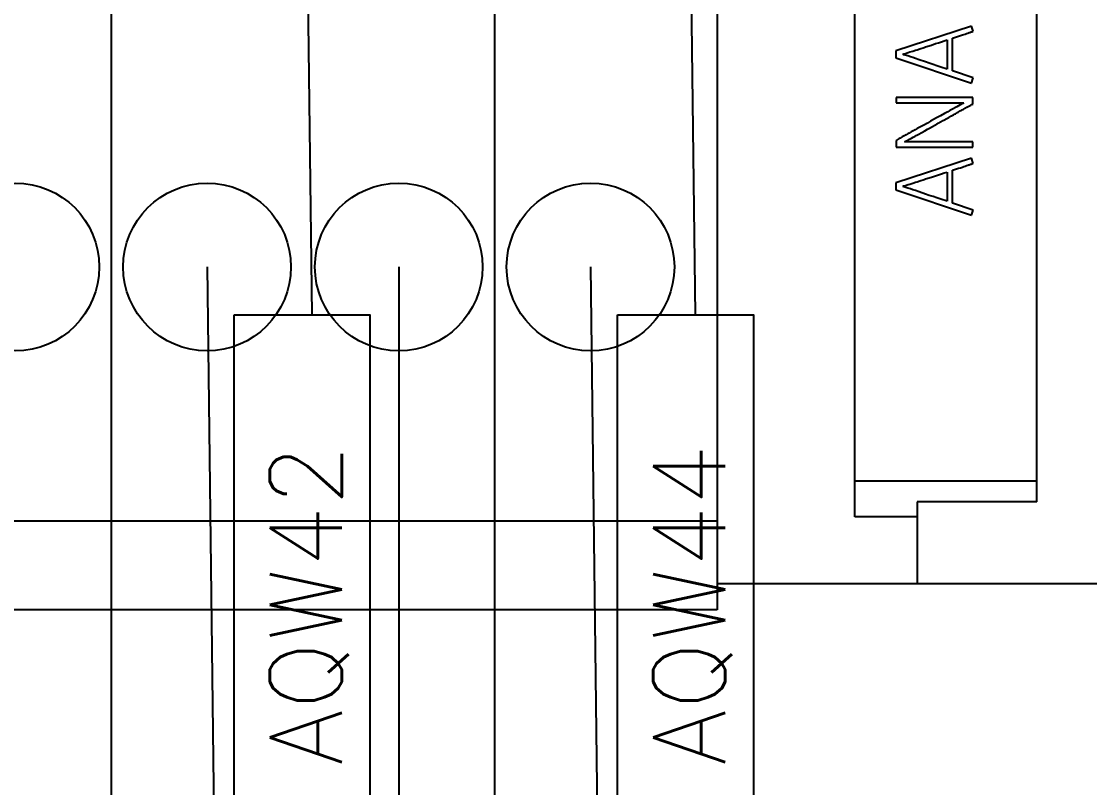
# Model space of a CAD drawing. Header units: inches. Extents: x 9000 to 22395, y 8106 to 17135.
# Drawn here: x 10448.81 to 10498.34, y 8285.54 to 8321.06 of the extents above; entities that cross this region are included whole.
import ezdxf

# ---------------------------------------------------------------- set-up
doc = ezdxf.new("R2010")
doc.units = ezdxf.units.IN
doc.header["$MEASUREMENT"] = 0
for name, color, linetype in [('20000_FRONT_O', 7, 'Continuous'), ('20500_FRONT_O_LABELING', 7, 'Continuous'), ('中间继电器', 7, 'Continuous'), ('线槽', 7, 'Continuous')]:
    doc.layers.add(name, color=color, linetype=linetype)
doc.styles.get("Standard").update_dxf_attribs({"font": 'txt', "bigfont": 'gbcbig.shx'})

msp = doc.modelspace()

# ---------------------------------------------------------------- linework, layer by layer
for p, q in [((10452.977, 8340.784), (10452.977, 8263.855)), ((10461.864, 8340.784), (10462.278, 8307.465)), ((10470.751, 8340.784), (10470.751, 8263.855)), ((10479.639, 8340.784), (10480.052, 8307.465)), ((10457.421, 8309.679), (10457.834, 8276.36)), ((10466.308, 8309.679), (10466.308, 8232.75)), ((10475.195, 8309.679), (10475.608, 8276.36))]:
    msp.add_line(p, q)
at = {"layer": '20000_FRONT_O', "linetype": 'Continuous'}
for p, q in [((10495.891, 8298.787), (10495.891, 8372.755)), ((10487.448, 8298.104), (10487.448, 8351.649)), ((10481.061, 8324.898), (10481.061, 8293.793)), ((10495.891, 8299.754), (10487.448, 8299.754)), ((10490.337, 8298.787), (10490.337, 8294.993)), ((10495.891, 8298.787), (10490.337, 8298.787)), ((10481.061, 8297.903), (10416.006, 8297.903)), ((10490.337, 8298.104), (10487.448, 8298.104)), ((10500.779, 8294.993), (10481.06, 8294.993)), ((10481.061, 8293.793), (10416.006, 8293.793))]:
    msp.add_line(p, q, dxfattribs=at)
for centre in [(10448.533, 8309.679), (10457.421, 8309.679), (10466.308, 8309.679), (10475.195, 8309.679)]:
    msp.add_circle(centre, 3.888, dxfattribs=at)
at = {"layer": '20500_FRONT_O_LABELING', "linetype": 'Continuous'}
for p, q in [((10492.86, 8320.845), (10489.354, 8319.696)), ((10492.938, 8320.603), (10492.86, 8320.845)), ((10490.997, 8319.968), (10491.196, 8320.033)), ((10491.196, 8320.033), (10491.328, 8320.076)), ((10491.328, 8320.076), (10491.461, 8320.119)), ((10491.461, 8320.119), (10491.593, 8320.161)), ((10491.593, 8320.161), (10491.726, 8320.204)), ((10491.726, 8320.204), (10491.726, 8318.848)), ((10491.977, 8320.288), (10492.071, 8320.317)), ((10491.977, 8318.764), (10491.977, 8320.288)), ((10492.071, 8320.317), (10492.164, 8320.346)), ((10492.164, 8320.346), (10492.257, 8320.376)), ((10492.257, 8320.376), (10492.351, 8320.406)), ((10492.351, 8320.406), (10492.444, 8320.437)), ((10492.444, 8320.437), (10492.505, 8320.457)), ((10492.505, 8320.457), (10492.567, 8320.478)), ((10489.354, 8319.696), (10489.354, 8319.38)), ((10489.67, 8319.538), (10489.726, 8319.556)), ((10489.728, 8319.519), (10489.67, 8319.538)), ((10489.726, 8319.556), (10489.797, 8319.579)), ((10489.797, 8319.579), (10489.882, 8319.606)), ((10490.005, 8319.645), (10490.137, 8319.688)), ((10490.137, 8319.688), (10490.27, 8319.73)), ((10490.468, 8319.795), (10490.667, 8319.86)), ((10490.667, 8319.86), (10490.733, 8319.881)), ((10490.733, 8319.881), (10490.997, 8319.968)), ((10489.354, 8319.38), (10492.86, 8318.202)), ((10489.905, 8319.46), (10489.728, 8319.519)), ((10490.023, 8319.421), (10489.905, 8319.46)), ((10490.14, 8319.382), (10490.023, 8319.421)), ((10490.258, 8319.342), (10490.14, 8319.382)), ((10490.434, 8319.283), (10490.258, 8319.342)), ((10490.727, 8319.183), (10490.434, 8319.283)), ((10490.903, 8319.123), (10490.727, 8319.183)), ((10491.079, 8319.064), (10490.903, 8319.123)), ((10491.256, 8319.005), (10491.079, 8319.064)), ((10491.432, 8318.946), (10491.256, 8319.005)), ((10491.726, 8318.848), (10491.432, 8318.946)), ((10492.938, 8318.439), (10491.977, 8318.764)), ((10492.86, 8318.202), (10492.938, 8318.439)), ((10489.359, 8317.541), (10489.359, 8317.29)), ((10492.914, 8317.541), (10489.359, 8317.541)), ((10489.359, 8317.29), (10492.504, 8317.29)), ((10492.176, 8317.108), (10491.941, 8316.977)), ((10492.647, 8317.082), (10492.825, 8317.181)), ((10492.914, 8317.231), (10492.914, 8317.541)), ((10491.238, 8316.587), (10491.097, 8316.508)), ((10491.425, 8316.691), (10491.238, 8316.587)), ((10491.613, 8316.795), (10491.425, 8316.691)), ((10491.581, 8316.489), (10491.714, 8316.563)), ((10491.941, 8316.977), (10491.848, 8316.925)), ((10490.675, 8316.275), (10490.581, 8316.223)), ((10490.816, 8316.352), (10490.675, 8316.275)), ((10490.692, 8315.994), (10490.825, 8316.068)), ((10490.956, 8316.43), (10490.816, 8316.352)), ((10491.097, 8316.508), (10490.956, 8316.43)), ((10491.048, 8316.191), (10491.27, 8316.315)), ((10491.27, 8316.315), (10491.314, 8316.34)), ((10489.982, 8315.597), (10490.07, 8315.647)), ((10490.07, 8315.647), (10490.159, 8315.696)), ((10490.381, 8315.82), (10490.558, 8315.92)), ((10490.558, 8315.92), (10490.692, 8315.994)), ((10489.359, 8315.549), (10489.359, 8315.228)), ((10489.359, 8315.228), (10492.914, 8315.228)), ((10492.914, 8315.475), (10489.758, 8315.475)), ((10492.914, 8315.228), (10492.914, 8315.475)), ((10492.86, 8314.721), (10489.354, 8313.572)), ((10492.938, 8314.479), (10492.86, 8314.721)), ((10491.593, 8314.038), (10491.726, 8314.08)), ((10491.726, 8314.08), (10491.726, 8312.724)), ((10491.977, 8314.164), (10492.071, 8314.193)), ((10491.977, 8312.64), (10491.977, 8314.164)), ((10492.071, 8314.193), (10492.164, 8314.222)), ((10492.164, 8314.222), (10492.257, 8314.252)), ((10492.257, 8314.252), (10492.351, 8314.282)), ((10492.351, 8314.282), (10492.444, 8314.313)), ((10492.444, 8314.313), (10492.505, 8314.333)), ((10492.505, 8314.333), (10492.567, 8314.354)), ((10490.137, 8313.564), (10490.27, 8313.606)), ((10490.468, 8313.671), (10490.667, 8313.736)), ((10490.667, 8313.736), (10490.733, 8313.758)), ((10490.733, 8313.758), (10490.997, 8313.844)), ((10490.997, 8313.844), (10491.196, 8313.909)), ((10491.196, 8313.909), (10491.328, 8313.952)), ((10491.328, 8313.952), (10491.461, 8313.995)), ((10491.461, 8313.995), (10491.593, 8314.038)), ((10489.354, 8313.572), (10489.354, 8313.256)), ((10489.354, 8313.256), (10492.86, 8312.078)), ((10489.67, 8313.414), (10489.726, 8313.433)), ((10489.728, 8313.395), (10489.67, 8313.414)), ((10489.726, 8313.433), (10489.797, 8313.455)), ((10489.905, 8313.336), (10489.728, 8313.395)), ((10489.797, 8313.455), (10489.882, 8313.482)), ((10490.023, 8313.297), (10489.905, 8313.336)), ((10490.005, 8313.521), (10490.137, 8313.564)), ((10490.14, 8313.258), (10490.023, 8313.297)), ((10490.258, 8313.219), (10490.14, 8313.258)), ((10490.434, 8313.159), (10490.258, 8313.219)), ((10490.727, 8313.059), (10490.434, 8313.159)), ((10490.903, 8312.999), (10490.727, 8313.059)), ((10491.079, 8312.94), (10490.903, 8312.999)), ((10491.256, 8312.881), (10491.079, 8312.94)), ((10491.432, 8312.822), (10491.256, 8312.881)), ((10491.726, 8312.724), (10491.432, 8312.822)), ((10492.938, 8312.315), (10491.977, 8312.64)), ((10492.86, 8312.078), (10492.938, 8312.315))]:
    msp.add_line(p, q, dxfattribs=at)
for points in [[(10492.567, 8320.478), (10492.598, 8320.489), (10492.629, 8320.499), (10492.691, 8320.521)], [(10492.691, 8320.521), (10492.721, 8320.532), (10492.752, 8320.542), (10492.783, 8320.553), (10492.814, 8320.563), (10492.845, 8320.574), (10492.876, 8320.584), (10492.907, 8320.594), (10492.938, 8320.603)], [(10489.882, 8319.606), (10489.924, 8319.62), (10490.005, 8319.645)], [(10490.27, 8319.73), (10490.336, 8319.752), (10490.468, 8319.795)], [(10492.025, 8316.736), (10492.069, 8316.761), (10492.114, 8316.785), (10492.158, 8316.81), (10492.203, 8316.835), (10492.247, 8316.86), (10492.292, 8316.884), (10492.336, 8316.909), (10492.381, 8316.934), (10492.425, 8316.959), (10492.469, 8316.983), (10492.514, 8317.008), (10492.558, 8317.033), (10492.603, 8317.057), (10492.647, 8317.082)], [(10492.504, 8317.29), (10492.457, 8317.264), (10492.41, 8317.238), (10492.176, 8317.108)], [(10492.825, 8317.181), (10492.869, 8317.206), (10492.914, 8317.231)], [(10491.848, 8316.925), (10491.754, 8316.873), (10491.707, 8316.847), (10491.613, 8316.795)], [(10491.714, 8316.563), (10491.803, 8316.612), (10491.847, 8316.637), (10491.892, 8316.662), (10491.936, 8316.687), (10492.025, 8316.736)], [(10490.44, 8316.145), (10490.346, 8316.093), (10490.299, 8316.067), (10490.252, 8316.041), (10490.205, 8316.015), (10490.158, 8315.989)], [(10490.581, 8316.223), (10490.487, 8316.171), (10490.44, 8316.145)], [(10490.825, 8316.068), (10490.914, 8316.117), (10491.048, 8316.191)], [(10491.314, 8316.34), (10491.536, 8316.464), (10491.581, 8316.489)], [(10489.5, 8315.627), (10489.406, 8315.575), (10489.359, 8315.549)], [(10489.735, 8315.756), (10489.641, 8315.704), (10489.594, 8315.679), (10489.547, 8315.653), (10489.5, 8315.627)], [(10489.923, 8315.86), (10489.829, 8315.808), (10489.782, 8315.782), (10489.735, 8315.756)], [(10489.758, 8315.475), (10489.804, 8315.498), (10489.848, 8315.522), (10489.893, 8315.547), (10489.937, 8315.572), (10489.982, 8315.597)], [(10490.158, 8315.989), (10490.064, 8315.938), (10490.017, 8315.912), (10489.97, 8315.886), (10489.923, 8315.86)], [(10490.159, 8315.696), (10490.248, 8315.746), (10490.292, 8315.771), (10490.381, 8315.82)], [(10492.567, 8314.354), (10492.598, 8314.365), (10492.629, 8314.376), (10492.691, 8314.397)], [(10492.691, 8314.397), (10492.721, 8314.408), (10492.752, 8314.419), (10492.783, 8314.429), (10492.814, 8314.439), (10492.845, 8314.45), (10492.876, 8314.46), (10492.907, 8314.47), (10492.938, 8314.479)], [(10490.27, 8313.606), (10490.336, 8313.628), (10490.468, 8313.671)], [(10489.882, 8313.482), (10489.924, 8313.496), (10490.005, 8313.521)]]:
    msp.add_lwpolyline(points, dxfattribs=at)
at = {"layer": '中间继电器', "color": 0}
for points in [[(10458.672, 8307.465), (10464.972, 8307.465), (10464.972, 8284.356), (10458.672, 8284.356)], [(10476.446, 8307.465), (10482.746, 8307.465), (10482.746, 8284.356), (10476.446, 8284.356)]]:
    msp.add_lwpolyline(points, close=True, dxfattribs=at)

# ---------------------------------------------------------------- texts
at = {"layer": '线槽', "color": 0, "char_height": 5, "width": 16.27296, "attachment_point": 1, "rotation": 90}
for s, insert in [('{\\H0.6667x;AQW42}', (10460.329, 8286.589)), ('{\\H0.6667x;AQW44}', (10478.104, 8286.589))]:
    msp.add_mtext(s, dxfattribs=dict(at, insert=insert))

doc.saveas('drawing.dxf')
